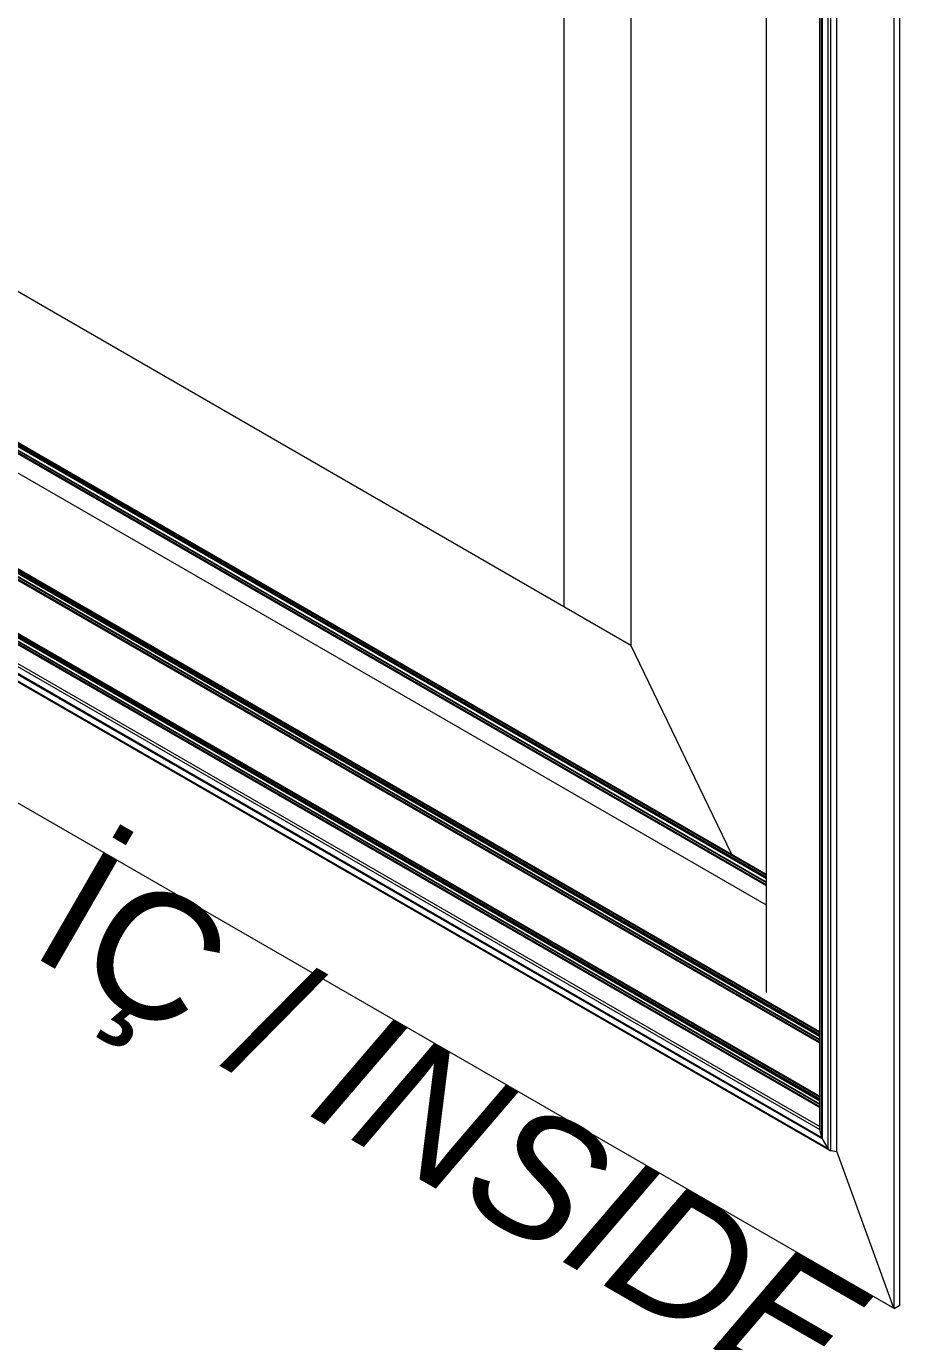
# Model space of a CAD drawing. Header units: millimetres. Extents: x 221 to 2771, y 196 to 840.
# Drawn here: x 1650.37 to 1676.53, y 236.36 to 275.77 of the extents above; entities that cross this region are included whole.
import ezdxf

# ---------------------------------------------------------------- set-up
doc = ezdxf.new("R2010")
doc.units = ezdxf.units.MM
doc.styles.get("Standard").update_dxf_attribs({"font": 'arial.ttf'})

msp = doc.modelspace()

# ---------------------------------------------------------------- linework, layer by layer
at = {"color": 8, "linetype": 'Continuous', "lineweight": 15}
for p, q in [((1674.128, 364.24), (1674.128, 245.226)), ((1676.367, 237.355), (1676.367, 363.101)), ((1676.528, 237.448), (1676.528, 363.194)), ((1672.532, 362.744), (1672.532, 246.824)), ((1674.218, 242.433), (1674.218, 361.861)), ((1674.386, 242.142), (1674.386, 361.958)), ((1674.464, 242.076), (1674.464, 362.003)), ((1674.646, 242.048), (1674.646, 362.108)), ((1674.136, 361.813), (1674.136, 242.742)), ((1674.14, 242.711), (1674.14, 361.816)), ((1674.2, 242.476), (1674.2, 361.85)), ((1666.467, 358.935), (1666.467, 258.394)), ((1578.306, 298.036), (1674.14, 242.712)), ((1578.326, 298.114), (1674.14, 242.802)), ((1578.201, 297.644), (1674.427, 242.094)), ((1578.206, 297.666), (1674.385, 242.143)), ((1578.251, 297.834), (1674.218, 242.434)), ((1578.259, 297.863), (1674.199, 242.477)), ((1577.354, 294.486), (1676.369, 237.35)), ((1668.476, 294.099), (1668.476, 257.234)), ((1593.72, 291.729), (1674.128, 245.31)), ((1674.128, 245.318), (1593.723, 291.734)), ((1593.728, 291.742), (1674.128, 245.328)), ((1593.736, 291.756), (1674.128, 245.346)), ((1593.764, 291.797), (1674.128, 245.404)), ((1593.775, 291.81), (1674.128, 245.424)), ((1593.83, 291.873), (1674.128, 245.518)), ((1593.853, 291.891), (1674.128, 245.549)), ((1593.866, 291.9), (1674.128, 245.566)), ((1593.874, 291.906), (1674.128, 245.577)), ((1593.907, 291.931), (1674.128, 245.62)), ((1593.938, 291.946), (1674.128, 245.654)), ((1592.63, 290.77), (1674.14, 243.716)), ((1592.63, 290.737), (1674.14, 243.683)), ((1592.63, 290.694), (1674.14, 243.64)), ((1592.63, 290.683), (1674.14, 243.628)), ((1592.63, 290.666), (1674.14, 243.612)), ((1592.63, 290.635), (1674.14, 243.58)), ((1592.63, 290.541), (1674.14, 243.486)), ((1592.63, 290.521), (1674.14, 243.466)), ((1592.63, 290.463), (1674.14, 243.409)), ((1592.63, 290.445), (1674.14, 243.39)), ((1674.14, 243.38), (1592.63, 290.434)), ((1592.63, 290.427), (1674.14, 243.372)), ((1640.148, 273.587), (1668.476, 257.234)), ((1635.084, 271.987), (1672.532, 250.369)), ((1634.842, 271.783), (1672.532, 250.025)), ((1672.532, 250.033), (1634.845, 271.789)), ((1634.85, 271.797), (1672.532, 250.043)), ((1634.858, 271.81), (1672.532, 250.061)), ((1634.891, 271.849), (1672.532, 250.119)), ((1634.903, 271.862), (1672.532, 250.139)), ((1634.964, 271.92), (1672.532, 250.233)), ((1634.988, 271.938), (1672.532, 250.264)), ((1635.001, 271.948), (1672.532, 250.281)), ((1635.009, 271.954), (1672.532, 250.292)), ((1635.05, 271.973), (1672.532, 250.335)), ((1634.552, 271.37), (1672.532, 249.444)), ((1671.487, 250.972), (1668.476, 257.234)), ((1674.199, 242.478), (1674.139, 242.713)), ((1674.2, 242.476), (1674.14, 242.711)), ((1674.385, 242.143), (1674.217, 242.434)), ((1674.386, 242.142), (1674.218, 242.433)), ((1674.646, 242.048), (1674.464, 242.076)), ((1674.641, 242.048), (1674.657, 242.04)), ((1674.658, 242.038), (1674.646, 242.048)), ((1676.354, 237.362), (1674.658, 242.038)), ((1676.354, 237.362), (1676.362, 237.354)), ((1676.354, 237.359), (1676.356, 237.358)), ((1676.355, 237.36), (1676.359, 237.356)), ((1676.367, 237.355), (1676.528, 237.448))]:
    msp.add_line(p, q, dxfattribs=at)
msp.add_arc((1676.361, 237.366), 0.0122, 277.1255, 298.8121, dxfattribs=at)
for centre, start_param, end_param in [((1674.21, 242.7), 0.625229, 1.11697), ((1674.211, 242.698), 0.785358, 1.11697), ((1674.27, 242.465), 1.11697, 1.570756), ((1674.271, 242.463), 1.11697, 1.570756), ((1674.438, 242.174), 1.570756, 2.356235), ((1674.439, 242.172), 1.570756, 2.70522)]:
    msp.add_ellipse(centre, major_axis=(-0.053, 0.0919), ratio=0.577335, start_param=start_param, end_param=end_param, dxfattribs=at)

# ---------------------------------------------------------------- texts
at = {"color": 21, "insert": (1652.256, 251.264), "char_height": 3.75, "width": 72.11253, "attachment_point": 1, "rotation": 330}
msp.add_mtext('{İÇ / \\fArial|b0|i1|c0|p0;INSIDE}', dxfattribs=at)

doc.saveas('drawing.dxf')
